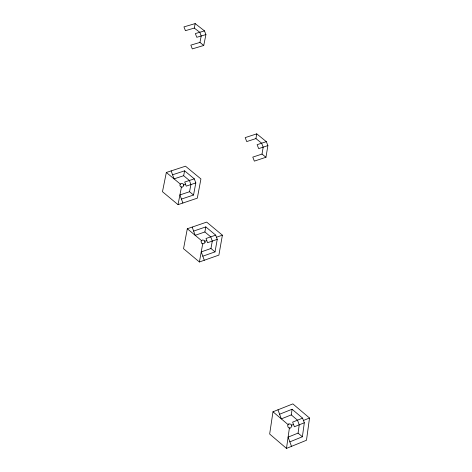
<?xml version="1.0" encoding="UTF-8"?>
<svg xmlns="http://www.w3.org/2000/svg" width="472" height="472" viewBox="0 0 472 472"><rect width="100%" height="100%" fill="white"/><g stroke="black" fill="none" stroke-linecap="round" stroke-linejoin="round"><path stroke-width="0.71" d="M309.526 418.009L306.481 440.252L286.486 448.4L269.659 434.039L272.981 411.779L292.852 403.896L309.526 418.009L303.449 420.458M289.843 441.863L302.381 436.771L304.316 422.77L302.576 418.139L292.085 409.248L279.607 414.221M302.381 436.771L298.074 433.107L299.236 424.818L297.496 420.18L291.277 414.906L292.085 409.248M286.486 448.4L289.419 427.915M265.96 157.27L267.889 145.594L266.332 141.653L256.744 133.853L245.186 137.618L246.732 141.582L255.942 138.573L261.624 143.199L263.181 147.146L262.025 154.061L265.96 157.27L254.349 161.123L252.785 157.117L262.025 154.061M255.942 138.573L256.744 133.853M222.395 235.174L218.884 255.104L199.396 261.978L183.543 248.691L187.313 228.755L206.677 222.105L222.395 235.174L216.471 237.239M202.801 256.178L215.02 251.883L217.25 239.339L215.692 235.133L205.804 226.902L193.638 231.097M215.02 251.883L210.96 248.496L212.294 241.068L210.736 236.855L204.877 231.97L195.184 235.322L192.175 227.085M199.396 261.978L202.748 243.629M204.877 231.97L205.804 226.902M181.437 199.09L193.532 195.03L195.821 182.929L194.305 178.853L184.599 170.829L172.563 174.787M182.876 203.031L179.92 194.942L189.549 191.726L190.912 184.558L189.408 180.481L183.649 175.714L174.056 178.882L171.141 170.899M178.032 204.659L197.32 198.169L200.924 178.941L185.496 166.191L166.333 172.475L162.474 191.709L178.032 204.659L181.466 186.965M183.649 175.714L184.599 170.829M199.957 42.415L201.214 35.984L199.774 32.273L194.269 28.078L185.419 30.68L183.962 26.886L195.172 23.6L204.476 30.881L205.922 34.586L203.739 45.477L192.293 48.899L190.847 45.135L199.957 42.415L203.739 45.477M194.269 28.078L195.172 23.6M298.074 433.107L288.097 437.149L291.507 446.353M304.316 422.77L294.369 426.776L292.634 422.127L302.576 418.139M291.419 425.29L293.501 424.452M291.277 414.906L281.33 418.876L277.967 409.802M210.96 248.496L201.237 251.9L204.287 260.249M204.748 241.316L206.777 240.608M217.25 239.339L207.556 242.72L206.004 238.502L215.692 235.133M195.821 182.929L186.222 186.121L184.717 182.033L194.305 178.853M183.46 184.741L185.466 184.074M267.889 145.594L258.674 148.633L257.122 144.68L266.332 141.653M205.922 34.586L196.789 37.3L195.349 33.577L204.476 30.881M166.333 172.475L180.446 184.18M189.549 191.726L193.532 195.03M187.313 228.755L201.697 240.761M272.981 411.779L288.239 424.753M288.905 423.874L287.572 425.626L288.357 427.738L290.475 428.098L291.814 426.346L291.029 424.234L288.905 423.874M205.102 242.272L203.768 243.817L201.727 243.446L201.025 241.528L202.364 239.988L204.394 240.36L205.102 242.272M183.797 185.667L182.469 187.148L180.463 186.776L179.785 184.918L181.112 183.437L183.118 183.815L183.797 185.667"/></g></svg>
